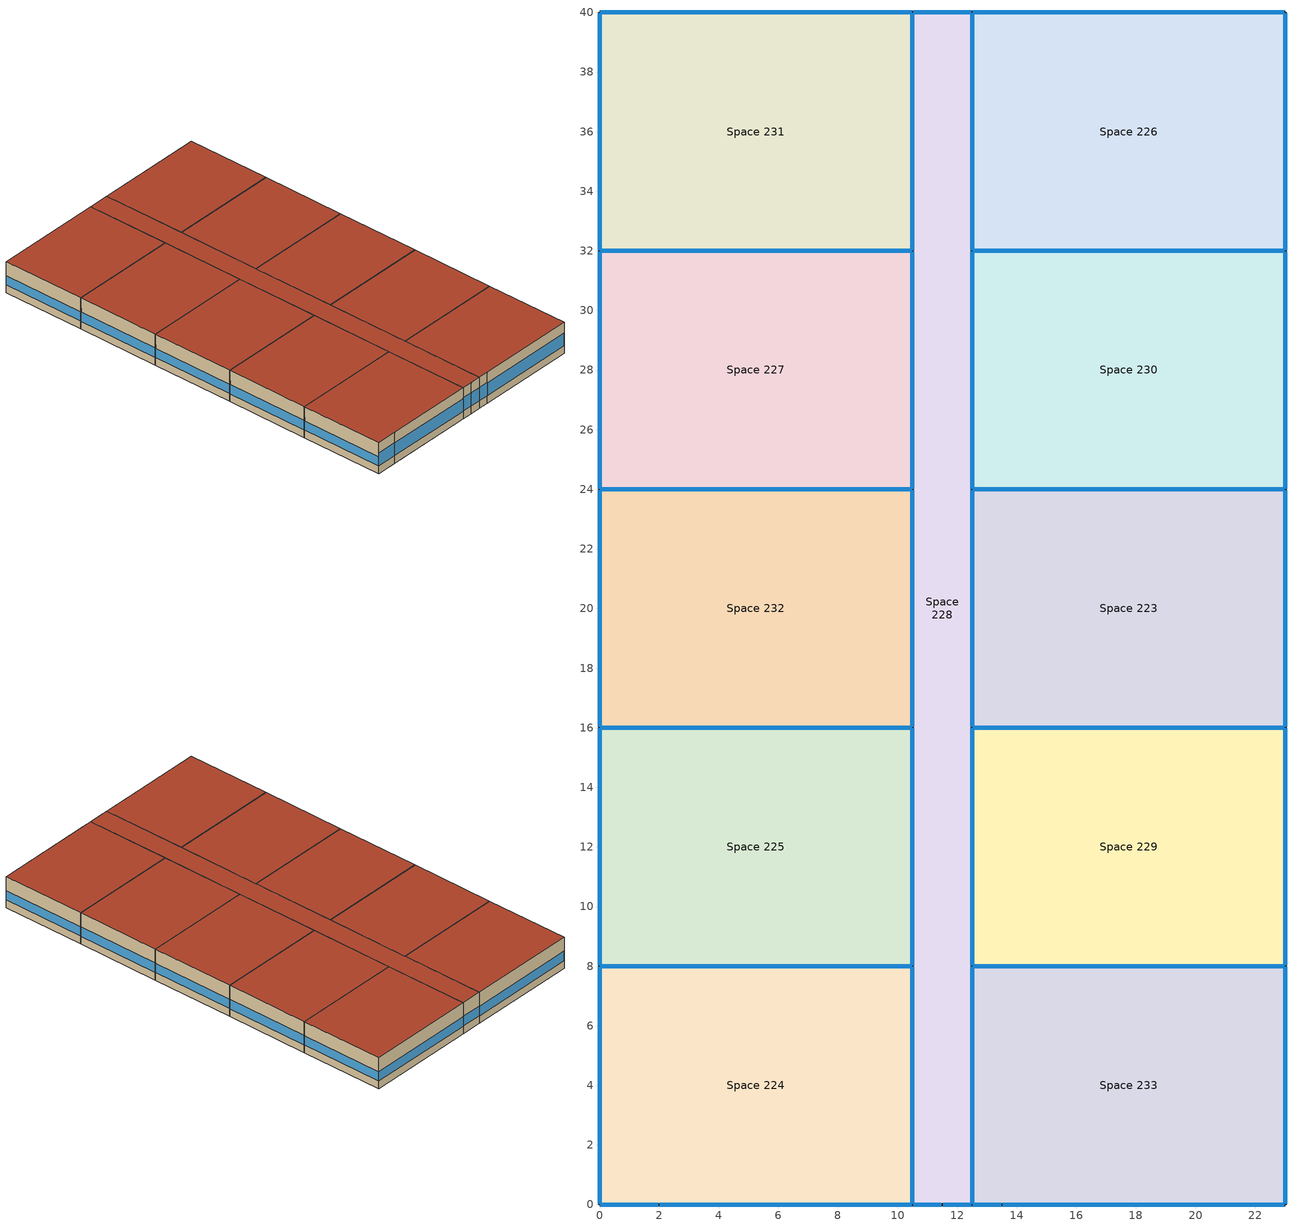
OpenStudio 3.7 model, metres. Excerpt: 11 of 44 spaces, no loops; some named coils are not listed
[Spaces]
Space 223
 floor adiabatic: 23,24 23,16 12.5,16 12.5,24 z39.14
 wall outside (Surface 233 c tbd): 23,16 23,24 z39.14:42.19
 wall outside (Surface 234 c tbd): 12.5,16 23,16 z39.14:42.19
 wall outside (Surface 235 c tbd): 12.5,24 12.5,16 z39.14:42.19
 wall outside (Surface 236 c tbd): 23,24 12.5,24 z39.14:42.19
 window: 22.97,24 12.53,24 / 23,16.03 23,23.97 / 12.5,23.97 12.5,16.03 z39.9:40.82; 12.53,16 22.97,16 z39.91:41.13
 roof outside (Surface 237 c tbd): 23,16 23,24 12.5,24 12.5,16 z42.19
Space 224
 floor adiabatic: 10.5,8 10.5,0 0,0 0,8 z39.14
 wall outside (Surface 239 c tbd): 10.5,0 10.5,8 z39.14:42.19
 wall outside (Surface 240 c tbd): 2,0 10.5,0 z39.14:42.19
 wall outside (Surface 241 c tbd): 0,0 2,0 z39.14:42.19
 wall outside (Surface 242 c tbd): 0,8 0,0 z39.14:42.19
 wall outside (Surface 243 c tbd): 10.5,8 0,8 z39.14:42.19
 window: 10.5,0.03 10.5,7.97 / 0,7.97 0,0.03 / 10.47,8 0.03,8 z39.9:40.82; 2.03,0 10.47,0 z39.91:41.13; 0.03,0 1.97,0 z39.91:41.16
 roof outside (Surface 244 c tbd): 10.5,0 10.5,8 0,8 0,0 z42.19
Space 225
 floor adiabatic: 10.5,16 10.5,8 0,8 0,16 z39.14
 wall outside (Surface 246 c tbd): 0,16 0,8 z39.14:42.19
 wall outside (Surface 247 c tbd): 10.5,16 0,16 z39.14:42.19
 wall outside (Surface 248 c tbd): 10.5,8 10.5,16 z39.14:42.19
 wall outside (Surface 249 c tbd): 0,8 10.5,8 z39.14:42.19
 window: 0,15.97 0,8.03 / 10.47,16 0.03,16 / 10.5,8.03 10.5,15.97 z39.9:40.82; 0.03,8 10.47,8 z39.91:41.13
 roof outside (Surface 250 c tbd): 10.5,8 10.5,16 0,16 0,8 z42.19
Space 226
 floor adiabatic: 23,40 23,32 12.5,32 12.5,40 z39.14
 wall outside (Surface 252 c tbd): 12.5,40 12.5,32 z39.14:42.19
 wall outside (Surface 253 c tbd): 23,40 12.5,40 z39.14:42.19
 wall outside (Surface 254 c tbd): 23,32 23,40 z39.14:42.19
 wall outside (Surface 255 c tbd): 12.5,32 23,32 z39.14:42.19
 window: 12.5,39.97 12.5,32.03 / 22.97,40 12.53,40 / 23,32.03 23,39.97 z39.9:40.82; 12.53,32 22.97,32 z39.91:41.13
 roof outside (Surface 256 c tbd): 23,32 23,40 12.5,40 12.5,32 z42.19
Space 227
 floor adiabatic: 10.5,32 10.5,24 0,24 0,32 z39.14
 wall outside (Surface 258 c tbd): 0,32 0,24 z39.14:42.19
 wall outside (Surface 259 c tbd): 10.5,32 0,32 z39.14:42.19
 wall outside (Surface 260 c tbd): 10.5,24 10.5,32 z39.14:42.19
 wall outside (Surface 261 c tbd): 0,24 10.5,24 z39.14:42.19
 window: 0,31.97 0,24.03 / 10.47,32 0.03,32 / 10.5,24.03 10.5,31.97 z39.9:40.82; 0.03,24 10.47,24 z39.91:41.13
 roof outside (Surface 262 c tbd): 10.5,24 10.5,32 0,32 0,24 z42.19
Space 228
 floor adiabatic: 12.5,40 12.5,0 10.5,0 10.5,40 z39.14
 wall outside (Surface 264 c tbd): 11.5,0 12.5,0 z39.14:42.19
 wall outside (Surface 265 c tbd): 10.5,0 11.5,0 z39.14:42.19
 wall outside (Surface 266 c tbd): 10.5,8 10.5,0 z39.14:42.19
 wall outside (Surface 267 c tbd): 10.5,16 10.5,8 z39.14:42.19
 wall outside (Surface 268 c tbd): 10.5,24 10.5,16 z39.14:42.19
 wall outside (Surface 269 c tbd): 10.5,32 10.5,24 z39.14:42.19
 wall outside (Surface 270 c tbd): 10.5,40 10.5,32 z39.14:42.19
 wall outside (Surface 271 c tbd): 12.5,40 10.5,40 z39.14:42.19
 wall outside (Surface 272 c tbd): 12.5,32 12.5,40 z39.14:42.19
 wall outside (Surface 273 c tbd): 12.5,24 12.5,32 z39.14:42.19
 wall outside (Surface 274 c tbd): 12.5,16 12.5,24 z39.14:42.19
 wall outside (Surface 275 c tbd): 12.5,8 12.5,16 z39.14:42.19
 wall outside (Surface 276 c tbd): 12.5,0 12.5,8 z39.14:42.19
 window: 10.5,31.97 10.5,24.03 / 10.5,7.97 10.5,0.03 / 10.5,15.97 10.5,8.03 / 10.5,23.97 10.5,16.03 / 10.5,39.97 10.5,32.03 / 12.5,32.03 12.5,39.97 / 12.5,24.03 12.5,31.97 / 12.5,16.03 12.5,23.97 / 12.5,8.03 12.5,15.97 / 12.5,0.03 12.5,7.97 z39.9:40.82; 12.47,40 10.53,40 z39.9:40.84; 11.53,0 12.47,0 / 10.53,0 11.47,0 z39.91:41.19
 roof outside (Surface 277 c tbd): 12.5,0 12.5,40 10.5,40 10.5,0 z42.19
Space 229
 floor adiabatic: 23,16 23,8 12.5,8 12.5,16 z39.14
 wall outside (Surface 279 c tbd): 23,8 23,16 z39.14:42.19
 wall outside (Surface 280 c tbd): 12.5,8 23,8 z39.14:42.19
 wall outside (Surface 281 c tbd): 12.5,16 12.5,8 z39.14:42.19
 wall outside (Surface 282 c tbd): 23,16 12.5,16 z39.14:42.19
 window: 23,8.03 23,15.97 / 12.5,15.97 12.5,8.03 / 22.97,16 12.53,16 z39.9:40.82; 12.53,8 22.97,8 z39.91:41.13
 roof outside (Surface 283 c tbd): 23,8 23,16 12.5,16 12.5,8 z42.19
Space 230
 floor adiabatic: 23,32 23,24 12.5,24 12.5,32 z39.14
 wall outside (Surface 285 c tbd): 23,24 23,32 z39.14:42.19
 wall outside (Surface 286 c tbd): 12.5,24 23,24 z39.14:42.19
 wall outside (Surface 287 c tbd): 12.5,32 12.5,24 z39.14:42.19
 wall outside (Surface 288 c tbd): 23,32 12.5,32 z39.14:42.19
 window: 12.5,31.97 12.5,24.03 / 23,24.03 23,31.97 / 22.97,32 12.53,32 z39.9:40.82; 12.53,24 22.97,24 z39.91:41.13
 roof outside (Surface 289 c tbd): 23,24 23,32 12.5,32 12.5,24 z42.19
Space 231
 floor adiabatic: 10.5,40 10.5,32 0,32 0,40 z39.14
 wall outside (Surface 291 c tbd): 0,40 0,32 z39.14:42.19
 wall outside (Surface 292 c tbd): 10.5,40 0,40 z39.14:42.19
 wall outside (Surface 293 c tbd): 10.5,32 10.5,40 z39.14:42.19
 wall outside (Surface 294 c tbd): 0,32 10.5,32 z39.14:42.19
 window: 10.5,32.03 10.5,39.97 / 0,39.97 0,32.03 / 10.47,40 0.03,40 z39.9:40.82; 0.03,32 10.47,32 z39.91:41.13
 roof outside (Surface 295 c tbd): 10.5,32 10.5,40 0,40 0,32 z42.19
Space 232
 floor adiabatic: 10.5,24 10.5,16 0,16 0,24 z39.14
 wall outside (Surface 297 c tbd): 0,24 0,16 z39.14:42.19
 wall outside (Surface 298 c tbd): 10.5,24 0,24 z39.14:42.19
 wall outside (Surface 299 c tbd): 10.5,16 10.5,24 z39.14:42.19
 wall outside (Surface 300 c tbd): 0,16 10.5,16 z39.14:42.19
 window: 0,23.97 0,16.03 / 10.47,24 0.03,24 / 10.5,16.03 10.5,23.97 z39.9:40.82; 0.03,16 10.47,16 z39.91:41.13
 roof outside (Surface 301 c tbd): 10.5,16 10.5,24 0,24 0,16 z42.19
Space 233
 floor adiabatic: 23,8 23,0 12.5,0 12.5,8 z39.14
 wall outside (Surface 303 c tbd): 23,0 23,8 z39.14:42.19
 wall outside (Surface 304 c tbd): 13.5,0 23,0 z39.14:42.19
 wall outside (Surface 305 c tbd): 12.5,0 13.5,0 z39.14:42.19
 wall outside (Surface 306 c tbd): 12.5,8 12.5,0 z39.14:42.19
 wall outside (Surface 307 c tbd): 23,8 12.5,8 z39.14:42.19
 window: 22.97,8 12.53,8 / 23,0.03 23,7.97 / 12.5,7.97 12.5,0.03 z39.9:40.82; 13.53,0 22.97,0 z39.91:41.13; 12.53,0 13.47,0 z39.91:41.19
 roof outside (Surface 308 c tbd): 23,0 23,8 12.5,8 12.5,0 z42.19
[ClimateZones]
Climate Zone Institution Name 1=ASHRAE; Climate Zone Document Name 1=ANSI/ASHRAE Standard 169; Climate Zone Document Year 1=2006; Climate Zone Value 1=6A; Climate Zone Institution Name 2=CEC; Climate Zone Document Name 2=California Climate Zone Descriptions; Climate Zone Document Year 2=1995
[Building]
Building 1
[Site]
Montreal Int'l: Latitude {deg}=45.47; Longitude {deg}=-73.75; Time Zone {hr}=-5; Elevation {m}=36
[SizingPeriod:DesignDay] Barometric Pressure {Pa}=100893; Rain Indicator=No; Snow Indicator=No; Day of Month=21; Daylight Saving Time Indicator=No; Dry-Bulb Temperature Range Modifier Type=DefaultMultipliers
Name | Maximum Dry-Bulb Temperature {C} | Daily Dry-Bulb Temperature Range {deltaC} | Wind Speed {m/s} | Wind Direction {deg} | Sky Clearness | Month | Day Type | Humidity Condition Type | Wetbulb or DewPoint at Maximum Dry-Bulb {C} | Solar Model Indicator | ASHRAE Clear Sky Optical Depth for Beam Irradiance | ASHRAE Clear Sky Optical Depth for Diffuse Irradiance
Montreal Int'l Ann Htg 99.6% Condns DB | -23.7 | 0 | 3.9 | 260 | 0 | 1 | WinterDesignDay | Wetbulb | -23.7 | ASHRAEClearSky
Montreal Int'l Ann Hum_n 99.6% Condns DP=>MCDB | -23 | 0 | 3.9 | 260 | 0 | 1 | WinterDesignDay | Dewpoint | -30.5 | ASHRAEClearSky
Montreal Int'l Ann Htg Wind 99.6% Condns WS=>MCDB | -5.3 | 0 | 12.9 | 260 | 0 | 1 | WinterDesignDay | Wetbulb | -5.3 | ASHRAEClearSky
Montreal Int'l Ann Clg .4% Condns DB=>MWB | 30 | 9.3 | 4.9 | 220 |  | 7 | SummerDesignDay | Wetbulb | 22.1 | ASHRAETau | 0.465 | 1.966
[Material] Thermal Absorptance=0.9
Name | Roughness | Thickness {m} | Conductivity {W/m-K} | Density {kg/m3} | Specific Heat {J/kg-K} | Solar Absorptance | Visible Absorptance
G05 25mm wood 1 | MediumSmooth | 0.0254 | 0.15 | 608 | 1630 | 0.5 | 0.5
4 in. Normalweight Concrete Floor 2 | MediumRough | 0.1016 | 2.31 | 2322 | 832 | 0.7 | 0.7
1IN Stucco 4 | Smooth | 0.0253 | 0.691337 | 1858 | 836.46 | 0.7 | 0.92
8IN CONCRETE HW RefBldg 2 | Rough | 0.2032 | 1.31012 | 2240.01 | 836.26 | 0.7 | 0.7
1/2IN Gypsum 2 | Smooth | 0.0127 | 0.159893 | 784.902 | 829.465 | 0.4 | 0.4
Roof Membrane 1 | VeryRough | 0.0095 | 0.16 | 1121.29 | 1460 | 0.7 | 0.7
Metal Roof Surface 2; F08 Metal surface 1 | Smooth | 0.0008 | 45.28 | 7824 | 500 | 0.7 | 0.7
100mm Normalweight concrete floor | MediumRough | 0.1016 | 2.31045 | 2322 | 832.557 | 0.7 | 0.7
G01 13mm gypsum board | Smooth | 0.0127 | 0.160031 | 800.001 | 1090.73 | 0.7 | 0.5
Generic HW Concrete | MediumRough | 0.2 | 1.95 | 2240 | 900 | 0.8 | 0.8
Generic LW Concrete | MediumRough | 0.1 | 0.53 | 1280 | 840 | 0.8 | 0.8
Generic Ceiling Air Gap | Smooth | 0.1 | 0.556 | 1.28 | 1000 | 0.7 | 0.7
Generic Acoustic Tile | MediumSmooth | 0.02 | 0.06 | 368 | 590 | 0.2 | 0.2
[Material:NoMass] Thermal Absorptance=0.9; Solar Absorptance=0.7
Name | Roughness | Thermal Resistance {m2-K/W} | Visible Absorptance
Typical Carpet Pad 4; CP02 CARPET PAD 1 | Smooth | 0.21648 | 0.8
Typical Insulation-R5 GBC | MediumSmooth | 0.65 | 0.7
Typical Insulation U=0.276 | Smooth | 3.62 | 0.7
Typical Insulation U=0.459 | Smooth | 2.17 | 0.7
Typical Insulation R-2.17 1 | Smooth | 0.381975 | 0.7
Surface 233 m tbd; Surface 246 m tbd; Surface 258 m tbd; Surface 279 m tbd; Surface 285 m tbd; Surface 297 m tbd | MediumSmooth | 0.461116 | 0.7
Surface 234 m tbd; Surface 249 m tbd; Surface 255 m tbd; Surface 261 m tbd; Surface 280 m tbd; Surface 286 m tbd; Surface 294 m tbd; Surface 300 m tbd | MediumSmooth | 0.532805 | 0.7
Surface 235 m tbd; Surface 239 m tbd; Surface 248 m tbd; Surface 252 m tbd; Surface 260 m tbd; Surface 266 m tbd; Surface 267 m tbd; Surface 268 m tbd; Surface 269 m tbd; Surface 270 m tbd; Surface 272 m tbd; Surface 273 m tbd; Surface 274 m tbd; Surface 275 m tbd; Surface 276 m tbd; Surface 281 m tbd; Surface 287 m tbd; Surface 293 m tbd; Surface 299 m tbd; Surface 306 m tbd | MediumSmooth | 0.603998 | 0.7
Surface 236 m tbd; Surface 243 m tbd; Surface 247 m tbd; Surface 259 m tbd; Surface 282 m tbd; Surface 288 m tbd; Surface 298 m tbd; Surface 307 m tbd | MediumSmooth | 0.549788 | 0.7
Surface 237 m tbd; Surface 250 m tbd; Surface 262 m tbd; Surface 283 m tbd; Surface 289 m tbd; Surface 301 m tbd | Smooth | 3.19922 | 0.7
Surface 240 m tbd | MediumSmooth | 0.437631 | 0.7
Surface 241 m tbd | MediumSmooth | 0.377461 | 0.7
Surface 242 m tbd; Surface 254 m tbd; Surface 291 m tbd; Surface 303 m tbd | MediumSmooth | 0.452728 | 0.7
Surface 244 m tbd; Surface 256 m tbd; Surface 295 m tbd; Surface 308 m tbd | Smooth | 2.77574 | 0.7
Surface 253 m tbd; Surface 292 m tbd | MediumSmooth | 0.456468 | 0.7
Surface 264 m tbd; Surface 265 m tbd; Surface 305 m tbd | MediumSmooth | 0.369784 | 0.7
Surface 271 m tbd | MediumSmooth | 0.438871 | 0.7
Surface 277 m tbd | Smooth | 3.38618 | 0.7
Surface 304 m tbd | MediumSmooth | 0.431239 | 0.7
[DefaultConstructionSet]
Zone 19802010 6A: Default Exterior Surface Constructions=Default Surface Constructions 1688; Default Interior Surface Constructions=Default Surface Constructions 1689; Default Ground Contact Surface Constructions=Default Surface Constructions 1690; Default Exterior SubSurface Constructions=Default Sub Surface Constructions 1124; Default Interior SubSurface Constructions=Default Sub Surface Constructions 1125; Interior Partition Construction=Typical Interior Partition 4; Site Shading Construction=Generic Interior Floor; Adiabatic Surface Construction=Generic Interior Floor 1
[DefaultSurfaceConstructions]
Name | Floor Construction | Wall Construction | Roof Ceiling Construction
Default Surface Constructions 1688 | Typical Insulated Exterior Mass Floor 1 | Typical Insulated Exterior Mass Wall-R7 GBC | Typical IEAD Roof 19802010 6A
Default Surface Constructions 1689 | Typical Interior Floor | Typical Interior Wall | Typical Interior Ceiling
Default Surface Constructions 1690 | Generic Ground Slab 6A 19802010 | Generic Ground Slab 6A 19802010 | Generic Interior Ceiling
[DefaultSubSurfaceConstructions]
Name | Fixed Window Construction | Operable Window Construction | Door Construction | Glass Door Construction | Overhead Door Construction | Tubular Daylight Dome Construction | Tubular Daylight Diffuser Construction
Default Sub Surface Constructions 1124 | Customized Fenestration: u=3.08 | Customized Fenestration: u=3.08 | Typical Insulated Metal Door 2 | U 0.88 SHGC 0.16 Sgl Ref-A-L Clr 6mm 1 | Typical Overhead Door 1 | Typical Interior Window | Typical Interior Window
Default Sub Surface Constructions 1125 | Typical Interior Window | Typical Interior Window | Typical Interior Door 4
[Construction]
Typical Interior Partition 4; Typical Interior Door 4: G05 25mm wood 1
Typical Insulated Exterior Mass Floor 1: 4 in. Normalweight Concrete Floor 2, Typical Carpet Pad 4
Typical Insulated Exterior Mass Wall-R7 GBC: 1IN Stucco 4, 8IN CONCRETE HW RefBldg 2, Typical Insulation-R5 GBC, 1/2IN Gypsum 2
Typical IEAD Roof 19802010 6A: Roof Membrane 1, Typical Insulation U=0.276, Metal Roof Surface 2
Typical Interior Floor: 100mm Normalweight concrete floor, CP02 CARPET PAD 1
Typical Interior Wall: G01 13mm gypsum board, G01 13mm gypsum board
Typical Interior Ceiling: CP02 CARPET PAD 1, 100mm Normalweight concrete floor
Generic Ground Slab 6A 19802010: Typical Insulation U=0.459, Generic HW Concrete
Customized Fenestration: u=3.08: Fenestration U=3.08 0.66
Typical Insulated Metal Door 2: F08 Metal surface 1, Typical Insulation R-2.17 1
U 0.88 SHGC 0.16 Sgl Ref-A-L Clr 6mm 1: REF A CLEAR LO 6MM 1
Typical Overhead Door 1: Typical Insulation R-2.17 1
Typical Interior Window: Clear 3mm 1
Generic Interior Ceiling: Generic LW Concrete, Generic Ceiling Air Gap, Generic Acoustic Tile
Generic Interior Floor; Generic Interior Floor 1: Generic Acoustic Tile, Generic Ceiling Air Gap, Generic LW Concrete
Surface 233 c tbd: 1IN Stucco 4, 8IN CONCRETE HW RefBldg 2, Surface 233 m tbd, 1/2IN Gypsum 2
Surface 234 c tbd: 1IN Stucco 4, 8IN CONCRETE HW RefBldg 2, Surface 234 m tbd, 1/2IN Gypsum 2
Surface 235 c tbd: 1IN Stucco 4, 8IN CONCRETE HW RefBldg 2, Surface 235 m tbd, 1/2IN Gypsum 2
Surface 236 c tbd: 1IN Stucco 4, 8IN CONCRETE HW RefBldg 2, Surface 236 m tbd, 1/2IN Gypsum 2
Surface 237 c tbd: Roof Membrane 1, Surface 237 m tbd, Metal Roof Surface 2
Surface 239 c tbd: 1IN Stucco 4, 8IN CONCRETE HW RefBldg 2, Surface 239 m tbd, 1/2IN Gypsum 2
Surface 240 c tbd: 1IN Stucco 4, 8IN CONCRETE HW RefBldg 2, Surface 240 m tbd, 1/2IN Gypsum 2
Surface 241 c tbd: 1IN Stucco 4, 8IN CONCRETE HW RefBldg 2, Surface 241 m tbd, 1/2IN Gypsum 2
Surface 242 c tbd: 1IN Stucco 4, 8IN CONCRETE HW RefBldg 2, Surface 242 m tbd, 1/2IN Gypsum 2
Surface 243 c tbd: 1IN Stucco 4, 8IN CONCRETE HW RefBldg 2, Surface 243 m tbd, 1/2IN Gypsum 2
Surface 244 c tbd: Roof Membrane 1, Surface 244 m tbd, Metal Roof Surface 2
Surface 246 c tbd: 1IN Stucco 4, 8IN CONCRETE HW RefBldg 2, Surface 246 m tbd, 1/2IN Gypsum 2
Surface 247 c tbd: 1IN Stucco 4, 8IN CONCRETE HW RefBldg 2, Surface 247 m tbd, 1/2IN Gypsum 2
Surface 248 c tbd: 1IN Stucco 4, 8IN CONCRETE HW RefBldg 2, Surface 248 m tbd, 1/2IN Gypsum 2
Surface 249 c tbd: 1IN Stucco 4, 8IN CONCRETE HW RefBldg 2, Surface 249 m tbd, 1/2IN Gypsum 2
Surface 250 c tbd: Roof Membrane 1, Surface 250 m tbd, Metal Roof Surface 2
Surface 252 c tbd: 1IN Stucco 4, 8IN CONCRETE HW RefBldg 2, Surface 252 m tbd, 1/2IN Gypsum 2
Surface 253 c tbd: 1IN Stucco 4, 8IN CONCRETE HW RefBldg 2, Surface 253 m tbd, 1/2IN Gypsum 2
Surface 254 c tbd: 1IN Stucco 4, 8IN CONCRETE HW RefBldg 2, Surface 254 m tbd, 1/2IN Gypsum 2
Surface 255 c tbd: 1IN Stucco 4, 8IN CONCRETE HW RefBldg 2, Surface 255 m tbd, 1/2IN Gypsum 2
Surface 256 c tbd: Roof Membrane 1, Surface 256 m tbd, Metal Roof Surface 2
Surface 258 c tbd: 1IN Stucco 4, 8IN CONCRETE HW RefBldg 2, Surface 258 m tbd, 1/2IN Gypsum 2
Surface 259 c tbd: 1IN Stucco 4, 8IN CONCRETE HW RefBldg 2, Surface 259 m tbd, 1/2IN Gypsum 2
Surface 260 c tbd: 1IN Stucco 4, 8IN CONCRETE HW RefBldg 2, Surface 260 m tbd, 1/2IN Gypsum 2
Surface 261 c tbd: 1IN Stucco 4, 8IN CONCRETE HW RefBldg 2, Surface 261 m tbd, 1/2IN Gypsum 2
Surface 262 c tbd: Roof Membrane 1, Surface 262 m tbd, Metal Roof Surface 2
Surface 264 c tbd: 1IN Stucco 4, 8IN CONCRETE HW RefBldg 2, Surface 264 m tbd, 1/2IN Gypsum 2
Surface 265 c tbd: 1IN Stucco 4, 8IN CONCRETE HW RefBldg 2, Surface 265 m tbd, 1/2IN Gypsum 2
Surface 266 c tbd: 1IN Stucco 4, 8IN CONCRETE HW RefBldg 2, Surface 266 m tbd, 1/2IN Gypsum 2
Surface 267 c tbd: 1IN Stucco 4, 8IN CONCRETE HW RefBldg 2, Surface 267 m tbd, 1/2IN Gypsum 2
Surface 268 c tbd: 1IN Stucco 4, 8IN CONCRETE HW RefBldg 2, Surface 268 m tbd, 1/2IN Gypsum 2
Surface 269 c tbd: 1IN Stucco 4, 8IN CONCRETE HW RefBldg 2, Surface 269 m tbd, 1/2IN Gypsum 2
Surface 270 c tbd: 1IN Stucco 4, 8IN CONCRETE HW RefBldg 2, Surface 270 m tbd, 1/2IN Gypsum 2
Surface 271 c tbd: 1IN Stucco 4, 8IN CONCRETE HW RefBldg 2, Surface 271 m tbd, 1/2IN Gypsum 2
Surface 272 c tbd: 1IN Stucco 4, 8IN CONCRETE HW RefBldg 2, Surface 272 m tbd, 1/2IN Gypsum 2
Surface 273 c tbd: 1IN Stucco 4, 8IN CONCRETE HW RefBldg 2, Surface 273 m tbd, 1/2IN Gypsum 2
Surface 274 c tbd: 1IN Stucco 4, 8IN CONCRETE HW RefBldg 2, Surface 274 m tbd, 1/2IN Gypsum 2
Surface 275 c tbd: 1IN Stucco 4, 8IN CONCRETE HW RefBldg 2, Surface 275 m tbd, 1/2IN Gypsum 2
Surface 276 c tbd: 1IN Stucco 4, 8IN CONCRETE HW RefBldg 2, Surface 276 m tbd, 1/2IN Gypsum 2
Surface 277 c tbd: Roof Membrane 1, Surface 277 m tbd, Metal Roof Surface 2
Surface 279 c tbd: 1IN Stucco 4, 8IN CONCRETE HW RefBldg 2, Surface 279 m tbd, 1/2IN Gypsum 2
Surface 280 c tbd: 1IN Stucco 4, 8IN CONCRETE HW RefBldg 2, Surface 280 m tbd, 1/2IN Gypsum 2
Surface 281 c tbd: 1IN Stucco 4, 8IN CONCRETE HW RefBldg 2, Surface 281 m tbd, 1/2IN Gypsum 2
Surface 282 c tbd: 1IN Stucco 4, 8IN CONCRETE HW RefBldg 2, Surface 282 m tbd, 1/2IN Gypsum 2
Surface 283 c tbd: Roof Membrane 1, Surface 283 m tbd, Metal Roof Surface 2
Surface 285 c tbd: 1IN Stucco 4, 8IN CONCRETE HW RefBldg 2, Surface 285 m tbd, 1/2IN Gypsum 2
Surface 286 c tbd: 1IN Stucco 4, 8IN CONCRETE HW RefBldg 2, Surface 286 m tbd, 1/2IN Gypsum 2
Surface 287 c tbd: 1IN Stucco 4, 8IN CONCRETE HW RefBldg 2, Surface 287 m tbd, 1/2IN Gypsum 2
Surface 288 c tbd: 1IN Stucco 4, 8IN CONCRETE HW RefBldg 2, Surface 288 m tbd, 1/2IN Gypsum 2
Surface 289 c tbd: Roof Membrane 1, Surface 289 m tbd, Metal Roof Surface 2
Surface 291 c tbd: 1IN Stucco 4, 8IN CONCRETE HW RefBldg 2, Surface 291 m tbd, 1/2IN Gypsum 2
Surface 292 c tbd: 1IN Stucco 4, 8IN CONCRETE HW RefBldg 2, Surface 292 m tbd, 1/2IN Gypsum 2
Surface 293 c tbd: 1IN Stucco 4, 8IN CONCRETE HW RefBldg 2, Surface 293 m tbd, 1/2IN Gypsum 2
Surface 294 c tbd: 1IN Stucco 4, 8IN CONCRETE HW RefBldg 2, Surface 294 m tbd, 1/2IN Gypsum 2
Surface 295 c tbd: Roof Membrane 1, Surface 295 m tbd, Metal Roof Surface 2
Surface 297 c tbd: 1IN Stucco 4, 8IN CONCRETE HW RefBldg 2, Surface 297 m tbd, 1/2IN Gypsum 2
Surface 298 c tbd: 1IN Stucco 4, 8IN CONCRETE HW RefBldg 2, Surface 298 m tbd, 1/2IN Gypsum 2
Surface 299 c tbd: 1IN Stucco 4, 8IN CONCRETE HW RefBldg 2, Surface 299 m tbd, 1/2IN Gypsum 2
Surface 300 c tbd: 1IN Stucco 4, 8IN CONCRETE HW RefBldg 2, Surface 300 m tbd, 1/2IN Gypsum 2
Surface 301 c tbd: Roof Membrane 1, Surface 301 m tbd, Metal Roof Surface 2
Surface 303 c tbd: 1IN Stucco 4, 8IN CONCRETE HW RefBldg 2, Surface 303 m tbd, 1/2IN Gypsum 2
Surface 304 c tbd: 1IN Stucco 4, 8IN CONCRETE HW RefBldg 2, Surface 304 m tbd, 1/2IN Gypsum 2
Surface 305 c tbd: 1IN Stucco 4, 8IN CONCRETE HW RefBldg 2, Surface 305 m tbd, 1/2IN Gypsum 2
Surface 306 c tbd: 1IN Stucco 4, 8IN CONCRETE HW RefBldg 2, Surface 306 m tbd, 1/2IN Gypsum 2
Surface 307 c tbd: 1IN Stucco 4, 8IN CONCRETE HW RefBldg 2, Surface 307 m tbd, 1/2IN Gypsum 2
Surface 308 c tbd: Roof Membrane 1, Surface 308 m tbd, Metal Roof Surface 2
[WindowMaterial:SimpleGlazingSystem]
Fenestration U=3.08 0.66: U-Factor {W/m2-K}=3.08; Solar Heat Gain Coefficient=0.66; Visible Transmittance=0.21
[WindowMaterial:Glazing] Optical Data Type=SpectralAverage; Infrared Transmittance at Normal Incidence=0; Front Side Infrared Hemispherical Emissivity=0.84; Conductivity {W/m-K}=0.9; Dirt Correction Factor for Solar and Visible Transmittance=1; Solar Diffusing=No
Name | Thickness {m} | Solar Transmittance at Normal Incidence | Front Side Solar Reflectance at Normal Incidence | Back Side Solar Reflectance at Normal Incidence | Visible Transmittance at Normal Incidence | Front Side Visible Reflectance at Normal Incidence | Back Side Visible Reflectance at Normal Incidence | Back Side Infrared Hemispherical Emissivity
REF A CLEAR LO 6MM 1 | 0.006 | 0.066 | 0.341 | 0.493 | 0.08 | 0.41 | 0.37 | 0.4
Clear 3mm 1 | 0.003 | 0.837 | 0.075 | 0.075 | 0.898 | 0.081 | 0.081 | 0.84
[ThermostatSetpoint:DualSetpoint] Heating Setpoint Temperature Schedule=NECB-G-Thermostat Setpoint-Heating; Cooling Setpoint Temperature Schedule=NECB-G-Thermostat Setpoint-Cooling
Thermostat Setpoint Dual Setpoint 8; Thermostat Setpoint Dual Setpoint 10; Thermostat Setpoint Dual Setpoint 11; Thermostat Setpoint Dual Setpoint 12; Thermostat Setpoint Dual Setpoint 14; Thermostat Setpoint Dual Setpoint 16; Thermostat Setpoint Dual Setpoint 17; Thermostat Setpoint Dual Setpoint 19; Thermostat Setpoint Dual Setpoint 20; Thermostat Setpoint Dual Setpoint 34; Thermostat Setpoint Dual Setpoint 42
[DesignSpecification:OutdoorAir]
MidriseApartment Apartment Ventilation: Outdoor Air Method=Sum; Outdoor Air Flow per Person {m3/s-person}=0.003
[BuildingStory]
Building roof: Nominal Z Coordinate {m}=39; Nominal Floor to Floor Height {m}=3
[Space] Building Story=Building roof
Name | Space Type | Thermal Zone
Space 223 | MURB small 1 | Thermal Zone 38
Space 224 | MURB small 1 | Thermal Zone 39
Space 225 | MURB small 1 | Thermal Zone 40
Space 226 | MURB small 1 | Thermal Zone 23
Space 227 | MURB small 1 | Thermal Zone 41
Space 228 | MURB lobby | Thermal Zone 17
Space 229 | MURB small 1 | Thermal Zone 22
Space 230 | MURB small 1 | Thermal Zone 6
Space 231 | MURB small 1 | Thermal Zone 42
Space 232 | MURB small 1 | Thermal Zone 43
Space 233 | MURB small 1 | Thermal Zone 44
[ThermalZone] Use Ideal Air Loads=No
Name | Thermostat
Thermal Zone 6 | Thermostat Setpoint Dual Setpoint 34
Thermal Zone 17 | Thermostat Setpoint Dual Setpoint 42
Thermal Zone 22 | Thermostat Setpoint Dual Setpoint 8
Thermal Zone 23 | Thermostat Setpoint Dual Setpoint 10
Thermal Zone 38 | Thermostat Setpoint Dual Setpoint 16
Thermal Zone 39 | Thermostat Setpoint Dual Setpoint 19
Thermal Zone 40 | Thermostat Setpoint Dual Setpoint 14
Thermal Zone 41 | Thermostat Setpoint Dual Setpoint 17
Thermal Zone 42 | Thermostat Setpoint Dual Setpoint 20
Thermal Zone 43 | Thermostat Setpoint Dual Setpoint 11
Thermal Zone 44 | Thermostat Setpoint Dual Setpoint 12
[Zone equipment]
Thermal Zone 37: Elec Baseboard 25, PTHP 25, Sub Surface 157_WindandStackOpenArea, Sub Surface 159_WindandStackOpenArea, Sub Surface 153_WindandStackOpenArea, Sub Surface 156_WindandStackOpenArea, Sub Surface 158_WindandStackOpenArea, Sub Surface 160_WindandStackOpenArea, Sub Surface 161_WindandStackOpenArea, Sub Surface 162_WindandStackOpenArea, Sub Surface 163_WindandStackOpenArea, Sub Surface 164_WindandStackOpenArea, Sub Surface 165_WindandStackOpenArea
Thermal Zone 38: Elec Baseboard 15, PTHP 15, Sub Surface 166_WindandStackOpenArea, Sub Surface 169_WindandStackOpenArea, Sub Surface 167_WindandStackOpenArea
Thermal Zone 39: Elec Baseboard 18, PTHP 18, Sub Surface 170_WindandStackOpenArea, Sub Surface 173_WindandStackOpenArea, Sub Surface 174_WindandStackOpenArea
Thermal Zone 40: Elec Baseboard 13, PTHP 13, Sub Surface 177_WindandStackOpenArea, Sub Surface 176_WindandStackOpenArea, Sub Surface 175_WindandStackOpenArea
Thermal Zone 41: Elec Baseboard 16, PTHP 16, Sub Surface 184_WindandStackOpenArea, Sub Surface 183_WindandStackOpenArea, Sub Surface 185_WindandStackOpenArea
Thermal Zone 42: Elec Baseboard 19, PTHP 19, Sub Surface 208_WindandStackOpenArea, Sub Surface 209_WindandStackOpenArea, Sub Surface 210_WindandStackOpenArea
Thermal Zone 43: Elec Baseboard 10, PTHP 10, Sub Surface 213_WindandStackOpenArea, Sub Surface 214_WindandStackOpenArea, Sub Surface 215_WindandStackOpenArea
Thermal Zone 44: Elec Baseboard 11, PTHP 11, Sub Surface 216_WindandStackOpenArea, Sub Surface 218_WindandStackOpenArea, Sub Surface 220_WindandStackOpenArea
[DefaultScheduleSet]
Name | Lighting Schedule | Electric Equipment Schedule | Infiltration Schedule | Number of People Schedule | People Activity Level Schedule | Hot Water Equipment Schedule
MidriseApartment Corridor Schedule Set 1 | MidriseApartment Corridor Light 2 | ApartmentMidRise BLDG_ELEVATORS Pre2004 | MidriseApartment Infil 3
MidriseApartment Apartment Schedule Set 3 |  | MURB Appliances and lighting | MidriseApartment Infil 5 | MidriseApartment Apartment Occ 3 | MidriseApartment Activity 3 | MURB hot water equipment schedule
[People:Definition]
MidriseApartment Apartment People Definition: Number of People Calculation Method=People/Area; People per Space Floor Area {person/m2}=0.0283091; Fraction Radiant=0.3
[ElectricEquipment:Definition]
MidriseApartment Apartment Elec Equip Definition: Design Level Calculation Method=Watts/Area; Watts per Space Floor Area {W/m2}=8.15; Fraction Latent=0; Fraction Radiant=0.5; Fraction Lost=0
[SpaceType] Default Construction Set=Zone 19802010 6A; Design Specification Outdoor Air Object=MidriseApartment Apartment Ventilation
Name | Default Schedule Set
MURB lobby | MidriseApartment Corridor Schedule Set 1
MURB small 1 | MidriseApartment Apartment Schedule Set 3
[People]
People 3: People Definition=MidriseApartment Apartment People Definition; Space or SpaceType=MURB small 1; Multiplier=1
[ElectricEquipment]
Electric Equipment 3: Electric Equipment Definition=MidriseApartment Apartment Elec Equip Definition; Space or SpaceType=MURB small 1
[ZoneHVAC:Baseboard:Convective:Electric] Availability Schedule=Always On Discrete hvac_library; Nominal Capacity {W}=autosize; Efficiency=1
Elec Baseboard; Elec Baseboard 1; Elec Baseboard 2; Elec Baseboard 3; Elec Baseboard 4; Elec Baseboard 5; Elec Baseboard 6; Elec Baseboard 7; Elec Baseboard 8; Elec Baseboard 9; Elec Baseboard 10; Elec Baseboard 11; Elec Baseboard 12; Elec Baseboard 13; Elec Baseboard 14; Elec Baseboard 15; Elec Baseboard 16; Elec Baseboard 17; Elec Baseboard 18; Elec Baseboard 19; Elec Baseboard 20; Elec Baseboard 21; Elec Baseboard 22; Elec Baseboard 23; Elec Baseboard 24; Elec Baseboard 25; Elec Baseboard 26; Elec Baseboard 27; Elec Baseboard 28; Elec Baseboard 29; Elec Baseboard 30; Elec Baseboard 31; Elec Baseboard 32; Elec Baseboard 33; Elec Baseboard 34; Elec Baseboard 35; Elec Baseboard 36; Elec Baseboard 37; Elec Baseboard 38; Elec Baseboard 39; Elec Baseboard 40; Elec Baseboard 41; Elec Baseboard 42; Elec Baseboard 43
[ZoneHVAC:PackagedTerminalHeatPump] Availability Schedule=Always On Discrete hvac_library; Supply Air Flow Rate During Cooling Operation {m3/s}=Autosize; Supply Air Flow Rate During Heating Operation {m3/s}=2.22045e-16; Supply Air Flow Rate When No Cooling or Heating is Needed {m3/s}=Autosize; Outdoor Air Flow Rate During Cooling Operation {m3/s}=Autosize; Outdoor Air Flow Rate During Heating Operation {m3/s}=Autosize; Outdoor Air Flow Rate When No Cooling or Heating is Needed {m3/s}=Autosize; Maximum Supply Air Temperature from Supplemental Heater {C}=Autosize; Supply Air Fan Operating Mode Schedule=Always On Discrete hvac_library
Name | Supply Air Fan | Heating Coil | Cooling Coil | Supplemental Heating Coil
PTHP | PTHP CV Fan | PTHP 1 Spd DX Htg Coil | PTHP 1 Spd DX Clg Coil | PTHP Elec Htg Backup Coil
PTHP 1 | PTHP CV Fan 1 | PTHP 1 Spd DX Htg Coil 1 | PTHP 1 Spd DX Clg Coil 1 | PTHP Elec Htg Backup Coil 1
PTHP 2 | PTHP CV Fan 2 | PTHP 1 Spd DX Htg Coil 2 | PTHP 1 Spd DX Clg Coil 2 | PTHP Elec Htg Backup Coil 2
PTHP 3 | PTHP CV Fan 3 | PTHP 1 Spd DX Htg Coil 3 | PTHP 1 Spd DX Clg Coil 3 | PTHP Elec Htg Backup Coil 3
PTHP 4 | PTHP CV Fan 4 | PTHP 1 Spd DX Htg Coil 4 | PTHP 1 Spd DX Clg Coil 4 | PTHP Elec Htg Backup Coil 4
PTHP 5 | PTHP CV Fan 5 | PTHP 1 Spd DX Htg Coil 5 | PTHP 1 Spd DX Clg Coil 5 | PTHP Elec Htg Backup Coil 5
PTHP 6 | PTHP CV Fan 6 | PTHP 1 Spd DX Htg Coil 6 | PTHP 1 Spd DX Clg Coil 6 | PTHP Elec Htg Backup Coil 6
PTHP 7 | PTHP CV Fan 7 | PTHP 1 Spd DX Htg Coil 7 | PTHP 1 Spd DX Clg Coil 7 | PTHP Elec Htg Backup Coil 7
PTHP 8 | PTHP CV Fan 8 | PTHP 1 Spd DX Htg Coil 8 | PTHP 1 Spd DX Clg Coil 8 | PTHP Elec Htg Backup Coil 8
PTHP 9 | PTHP CV Fan 9 | PTHP 1 Spd DX Htg Coil 9 | PTHP 1 Spd DX Clg Coil 9 | PTHP Elec Htg Backup Coil 9
PTHP 10 | PTHP CV Fan 10 | PTHP 1 Spd DX Htg Coil 10 | PTHP 1 Spd DX Clg Coil 10 | PTHP Elec Htg Backup Coil 10
PTHP 11 | PTHP CV Fan 11 | PTHP 1 Spd DX Htg Coil 11 | PTHP 1 Spd DX Clg Coil 11 | PTHP Elec Htg Backup Coil 11
PTHP 12 | PTHP CV Fan 12 | PTHP 1 Spd DX Htg Coil 12 | PTHP 1 Spd DX Clg Coil 12 | PTHP Elec Htg Backup Coil 12
PTHP 13 | PTHP CV Fan 13 | PTHP 1 Spd DX Htg Coil 13 | PTHP 1 Spd DX Clg Coil 13 | PTHP Elec Htg Backup Coil 13
PTHP 14 | PTHP CV Fan 14 | PTHP 1 Spd DX Htg Coil 14 | PTHP 1 Spd DX Clg Coil 14 | PTHP Elec Htg Backup Coil 14
PTHP 15 | PTHP CV Fan 15 | PTHP 1 Spd DX Htg Coil 15 | PTHP 1 Spd DX Clg Coil 15 | PTHP Elec Htg Backup Coil 15
PTHP 16 | PTHP CV Fan 16 | PTHP 1 Spd DX Htg Coil 16 | PTHP 1 Spd DX Clg Coil 16 | PTHP Elec Htg Backup Coil 16
PTHP 17 | PTHP CV Fan 17 | PTHP 1 Spd DX Htg Coil 17 | PTHP 1 Spd DX Clg Coil 17 | PTHP Elec Htg Backup Coil 17
PTHP 18 | PTHP CV Fan 18 | PTHP 1 Spd DX Htg Coil 18 | PTHP 1 Spd DX Clg Coil 18 | PTHP Elec Htg Backup Coil 18
PTHP 19 | PTHP CV Fan 19 | PTHP 1 Spd DX Htg Coil 19 | PTHP 1 Spd DX Clg Coil 19 | PTHP Elec Htg Backup Coil 19
PTHP 20 | PTHP CV Fan 20 | PTHP 1 Spd DX Htg Coil 20 | PTHP 1 Spd DX Clg Coil 20 | PTHP Elec Htg Backup Coil 20
PTHP 21 | PTHP CV Fan 21 | PTHP 1 Spd DX Htg Coil 21 | PTHP 1 Spd DX Clg Coil 21 | PTHP Elec Htg Backup Coil 21
PTHP 22 | PTHP CV Fan 22 | PTHP 1 Spd DX Htg Coil 22 | PTHP 1 Spd DX Clg Coil 22 | PTHP Elec Htg Backup Coil 22
PTHP 23 | PTHP CV Fan 23 | PTHP 1 Spd DX Htg Coil 23 | PTHP 1 Spd DX Clg Coil 23 | PTHP Elec Htg Backup Coil 23
PTHP 24 | PTHP CV Fan 24 | PTHP 1 Spd DX Htg Coil 24 | PTHP 1 Spd DX Clg Coil 24 | PTHP Elec Htg Backup Coil 24
PTHP 25 | PTHP CV Fan 25 | PTHP 1 Spd DX Htg Coil 25 | PTHP 1 Spd DX Clg Coil 25 | PTHP Elec Htg Backup Coil 25
PTHP 26 | PTHP CV Fan 26 | PTHP 1 Spd DX Htg Coil 26 | PTHP 1 Spd DX Clg Coil 26 | PTHP Elec Htg Backup Coil 26
PTHP 27 | PTHP CV Fan 27 | PTHP 1 Spd DX Htg Coil 27 | PTHP 1 Spd DX Clg Coil 27 | PTHP Elec Htg Backup Coil 27
PTHP 28 | PTHP CV Fan 28 | PTHP 1 Spd DX Htg Coil 28 | PTHP 1 Spd DX Clg Coil 28 | PTHP Elec Htg Backup Coil 28
PTHP 29 | PTHP CV Fan 29 | PTHP 1 Spd DX Htg Coil 29 | PTHP 1 Spd DX Clg Coil 29 | PTHP Elec Htg Backup Coil 29
PTHP 30 | PTHP CV Fan 30 | PTHP 1 Spd DX Htg Coil 30 | PTHP 1 Spd DX Clg Coil 30 | PTHP Elec Htg Backup Coil 30
PTHP 31 | PTHP CV Fan 31 | PTHP 1 Spd DX Htg Coil 31 | PTHP 1 Spd DX Clg Coil 31 | PTHP Elec Htg Backup Coil 31
PTHP 32 | PTHP CV Fan 32 | PTHP 1 Spd DX Htg Coil 32 | PTHP 1 Spd DX Clg Coil 32 | PTHP Elec Htg Backup Coil 32
PTHP 33 | PTHP CV Fan 33 | PTHP 1 Spd DX Htg Coil 33 | PTHP 1 Spd DX Clg Coil 33 | PTHP Elec Htg Backup Coil 33
PTHP 34 | PTHP CV Fan 34 | PTHP 1 Spd DX Htg Coil 34 | PTHP 1 Spd DX Clg Coil 34 | PTHP Elec Htg Backup Coil 34
PTHP 35 | PTHP CV Fan 35 | PTHP 1 Spd DX Htg Coil 35 | PTHP 1 Spd DX Clg Coil 35 | PTHP Elec Htg Backup Coil 35
PTHP 36 | PTHP CV Fan 36 | PTHP 1 Spd DX Htg Coil 36 | PTHP 1 Spd DX Clg Coil 36 | PTHP Elec Htg Backup Coil 36
PTHP 37 | PTHP CV Fan 37 | PTHP 1 Spd DX Htg Coil 37 | PTHP 1 Spd DX Clg Coil 37 | PTHP Elec Htg Backup Coil 37
[ZoneVentilation:WindandStackOpenArea] Opening Area Fraction Schedule=Default 0.5 Open Fractional Schedule; Opening Effectiveness=autocalculate; Discharge Coefficient for Opening=autocalculate; Minimum Indoor Temperature {C}=21.67; Maximum Indoor Temperature {C}=40; Delta Temperature {deltaC}=3; Minimum Outdoor Temperature {C}=18.3333; Maximum Outdoor Temperature {C}=25.5556; Maximum Wind Speed {m/s}=5.4
Name | Opening Area {m2} | Effective Angle {deg} | Height Difference {m}
Sub Surface 187_WindandStackOpenArea; Sub Surface 157_WindandStackOpenArea; Sub Surface 30_WindandStackOpenArea; Sub Surface 46_WindandStackOpenArea; Sub Surface 4_WindandStackOpenArea; Sub Surface 7_WindandStackOpenArea; Sub Surface 17_WindandStackOpenArea; Sub Surface 10_WindandStackOpenArea; Sub Surface 11_WindandStackOpenArea; Sub Surface 16_WindandStackOpenArea; Sub Surface 12_WindandStackOpenArea; Sub Surface 14_WindandStackOpenArea; Sub Surface 15_WindandStackOpenArea; Sub Surface 19_WindandStackOpenArea; Sub Surface 25_WindandStackOpenArea; Sub Surface 33_WindandStackOpenArea; Sub Surface 213_WindandStackOpenArea; Sub Surface 159_WindandStackOpenArea; Sub Surface 40_WindandStackOpenArea; Sub Surface 49_WindandStackOpenArea; Sub Surface 53_WindandStackOpenArea; Sub Surface 63_WindandStackOpenArea; Sub Surface 68_WindandStackOpenArea; Sub Surface 67_WindandStackOpenArea; Sub Surface 69_WindandStackOpenArea; Sub Surface 70_WindandStackOpenArea; Sub Surface 81_WindandStackOpenArea; Sub Surface 82_WindandStackOpenArea; Sub Surface 88_WindandStackOpenArea; Sub Surface 90_WindandStackOpenArea; Sub Surface 95_WindandStackOpenArea; Sub Surface 97_WindandStackOpenArea; Sub Surface 144_WindandStackOpenArea; Sub Surface 104_WindandStackOpenArea; Sub Surface 107_WindandStackOpenArea; Sub Surface 114_WindandStackOpenArea; Sub Surface 116_WindandStackOpenArea; Sub Surface 124_WindandStackOpenArea; Sub Surface 121_WindandStackOpenArea; Sub Surface 128_WindandStackOpenArea; Sub Surface 135_WindandStackOpenArea; Sub Surface 136_WindandStackOpenArea; Sub Surface 146_WindandStackOpenArea; Sub Surface 151_WindandStackOpenArea; Sub Surface 153_WindandStackOpenArea; Sub Surface 156_WindandStackOpenArea; Sub Surface 158_WindandStackOpenArea; Sub Surface 204_WindandStackOpenArea; Sub Surface 169_WindandStackOpenArea; Sub Surface 173_WindandStackOpenArea; Sub Surface 175_WindandStackOpenArea; Sub Surface 179_WindandStackOpenArea; Sub Surface 183_WindandStackOpenArea; Sub Surface 190_WindandStackOpenArea; Sub Surface 191_WindandStackOpenArea; Sub Surface 192_WindandStackOpenArea; Sub Surface 193_WindandStackOpenArea; Sub Surface 202_WindandStackOpenArea; Sub Surface 209_WindandStackOpenArea; Sub Surface 220_WindandStackOpenArea | 7.3152 | 270 | 0.230061
Sub Surface 2_WindandStackOpenArea; Sub Surface 27_WindandStackOpenArea; Sub Surface 109_WindandStackOpenArea; Sub Surface 22_WindandStackOpenArea; Sub Surface 18_WindandStackOpenArea; Sub Surface 92_WindandStackOpenArea; Sub Surface 58_WindandStackOpenArea; Sub Surface 32_WindandStackOpenArea; Sub Surface 26_WindandStackOpenArea; Sub Surface 50_WindandStackOpenArea; Sub Surface 21_WindandStackOpenArea; Sub Surface 177_WindandStackOpenArea; Sub Surface 20_WindandStackOpenArea; Sub Surface 23_WindandStackOpenArea; Sub Surface 24_WindandStackOpenArea; Sub Surface 35_WindandStackOpenArea; Sub Surface 38_WindandStackOpenArea; Sub Surface 205_WindandStackOpenArea; Sub Surface 60_WindandStackOpenArea; Sub Surface 73_WindandStackOpenArea; Sub Surface 55_WindandStackOpenArea; Sub Surface 138_WindandStackOpenArea; Sub Surface 74_WindandStackOpenArea; Sub Surface 75_WindandStackOpenArea; Sub Surface 76_WindandStackOpenArea; Sub Surface 78_WindandStackOpenArea; Sub Surface 79_WindandStackOpenArea; Sub Surface 84_WindandStackOpenArea; Sub Surface 86_WindandStackOpenArea; Sub Surface 93_WindandStackOpenArea; Sub Surface 118_WindandStackOpenArea; Sub Surface 96_WindandStackOpenArea; Sub Surface 99_WindandStackOpenArea; Sub Surface 101_WindandStackOpenArea; Sub Surface 111_WindandStackOpenArea; Sub Surface 120_WindandStackOpenArea; Sub Surface 142_WindandStackOpenArea; Sub Surface 125_WindandStackOpenArea; Sub Surface 130_WindandStackOpenArea; Sub Surface 133_WindandStackOpenArea; Sub Surface 148_WindandStackOpenArea; Sub Surface 149_WindandStackOpenArea; Sub Surface 161_WindandStackOpenArea; Sub Surface 162_WindandStackOpenArea; Sub Surface 163_WindandStackOpenArea; Sub Surface 164_WindandStackOpenArea; Sub Surface 165_WindandStackOpenArea; Sub Surface 167_WindandStackOpenArea; Sub Surface 170_WindandStackOpenArea; Sub Surface 181_WindandStackOpenArea; Sub Surface 185_WindandStackOpenArea; Sub Surface 195_WindandStackOpenArea; Sub Surface 196_WindandStackOpenArea; Sub Surface 197_WindandStackOpenArea; Sub Surface 198_WindandStackOpenArea; Sub Surface 199_WindandStackOpenArea; Sub Surface 200_WindandStackOpenArea; Sub Surface 208_WindandStackOpenArea; Sub Surface 215_WindandStackOpenArea; Sub Surface 218_WindandStackOpenArea | 7.3152 | 90 | 0.230061
Sub Surface 52_WindandStackOpenArea; Sub Surface 1_WindandStackOpenArea; Sub Surface 31_WindandStackOpenArea; Sub Surface 91_WindandStackOpenArea; Sub Surface 34_WindandStackOpenArea; Sub Surface 129_WindandStackOpenArea; Sub Surface 37_WindandStackOpenArea; Sub Surface 89_WindandStackOpenArea; Sub Surface 54_WindandStackOpenArea; Sub Surface 41_WindandStackOpenArea; Sub Surface 64_WindandStackOpenArea; Sub Surface 42_WindandStackOpenArea; Sub Surface 43_WindandStackOpenArea; Sub Surface 47_WindandStackOpenArea; Sub Surface 117_WindandStackOpenArea; Sub Surface 48_WindandStackOpenArea; Sub Surface 57_WindandStackOpenArea; Sub Surface 184_WindandStackOpenArea; Sub Surface 115_WindandStackOpenArea; Sub Surface 83_WindandStackOpenArea; Sub Surface 216_WindandStackOpenArea; Sub Surface 98_WindandStackOpenArea; Sub Surface 103_WindandStackOpenArea; Sub Surface 105_WindandStackOpenArea; Sub Surface 108_WindandStackOpenArea; Sub Surface 203_WindandStackOpenArea; Sub Surface 176_WindandStackOpenArea; Sub Surface 122_WindandStackOpenArea; Sub Surface 127_WindandStackOpenArea; Sub Surface 132_WindandStackOpenArea; Sub Surface 137_WindandStackOpenArea; Sub Surface 140_WindandStackOpenArea; Sub Surface 147_WindandStackOpenArea; Sub Surface 152_WindandStackOpenArea; Sub Surface 166_WindandStackOpenArea; Sub Surface 174_WindandStackOpenArea; Sub Surface 180_WindandStackOpenArea; Sub Surface 207_WindandStackOpenArea; Sub Surface 210_WindandStackOpenArea; Sub Surface 214_WindandStackOpenArea | 9.6012 | 0 | 0.229711
Sub Surface 3_WindandStackOpenArea; Sub Surface 72_WindandStackOpenArea; Sub Surface 160_WindandStackOpenArea; Sub Surface 194_WindandStackOpenArea | 1.8288 | 0 | 0.234558
[SpaceInfiltration:DesignFlowRate] Design Flow Rate Calculation Method=Flow/ExteriorArea; Flow per Exterior Surface Area {m3/s-m2}=0.000123985; Constant Term Coefficient=0.107472; Temperature Term Coefficient=0.0119911; Velocity Term Coefficient=0; Velocity Squared Term Coefficient=0.0134792
Name | Space or SpaceType | Schedule
Space 230 HVAC On Infiltration | Space 230 | Infiltration HVAC On Schedule
Space 230 HVAC Off Infiltration | Space 230 | Infiltration HVAC Off Schedule
Space 228 HVAC On Infiltration | Space 228 | Infiltration HVAC On Schedule
Space 228 HVAC Off Infiltration | Space 228 | Infiltration HVAC Off Schedule
Space 229 HVAC On Infiltration | Space 229 | Infiltration HVAC On Schedule
Space 229 HVAC Off Infiltration | Space 229 | Infiltration HVAC Off Schedule
Space 226 HVAC On Infiltration | Space 226 | Infiltration HVAC On Schedule
Space 226 HVAC Off Infiltration | Space 226 | Infiltration HVAC Off Schedule
Space 223 HVAC On Infiltration | Space 223 | Infiltration HVAC On Schedule
Space 223 HVAC Off Infiltration | Space 223 | Infiltration HVAC Off Schedule
Space 224 HVAC On Infiltration | Space 224 | Infiltration HVAC On Schedule
Space 224 HVAC Off Infiltration | Space 224 | Infiltration HVAC Off Schedule
Space 225 HVAC On Infiltration | Space 225 | Infiltration HVAC On Schedule
Space 225 HVAC Off Infiltration | Space 225 | Infiltration HVAC Off Schedule
Space 227 HVAC On Infiltration | Space 227 | Infiltration HVAC On Schedule
Space 227 HVAC Off Infiltration | Space 227 | Infiltration HVAC Off Schedule
Space 231 HVAC On Infiltration | Space 231 | Infiltration HVAC On Schedule
Space 231 HVAC Off Infiltration | Space 231 | Infiltration HVAC Off Schedule
Space 232 HVAC On Infiltration | Space 232 | Infiltration HVAC On Schedule
Space 232 HVAC Off Infiltration | Space 232 | Infiltration HVAC Off Schedule
Space 233 HVAC On Infiltration | Space 233 | Infiltration HVAC On Schedule
Space 233 HVAC Off Infiltration | Space 233 | Infiltration HVAC Off Schedule
[Schedule:Constant]
Name | Value
Infiltration HVAC On Schedule | 0
Infiltration HVAC Off Schedule | 1
[Schedule:Ruleset]
Name | Default Day Schedule | Summer Design Day Schedule | Winter Design Day Schedule
MURB Appliances and lighting | Medium Office Lighting All Other Days Schedule | Medium Office Lighting Summer Design Day Schedule 1 | Medium Office Lighting Winter Design Day Schedule 1
MURB hot water equipment schedule | Medium Office Hot Water Equipment Default Schedule 1 | Medium Office Hot Water Equipment Summer Design Day Schedule 2 | Medium Office Hot Water Equipment Winter Design Day Schedule 2
ApartmentMidRise BLDG_ELEVATORS Pre2004 | ApartmentMidRise BLDG_ELEVATORS Pre2004 Default
MidriseApartment Corridor Light 2 | MidriseApartment Corridor Light Default 1 | MidriseApartment Corridor Light Summer Design Day 2 | MidriseApartment Corridor Light Winter Design Day 2
MidriseApartment Infil 3 | MidriseApartment Infil Default 2 | MidriseApartment Infil Summer Design Day 3 | MidriseApartment Infil Winter Design Day 3
MidriseApartment Apartment Occ 3 | MidriseApartment Apartment Occ Default 2 | MidriseApartment Apartment Occ Summer Design Day 3 | MidriseApartment Apartment Occ Winter Design Day 3
MidriseApartment Activity 3 | MidriseApartment Activity Default 2 | MidriseApartment Activity Summer Design Day 3 | MidriseApartment Activity Winter Design Day 3
MidriseApartment Infil 5 | MidriseApartment Infil Default 4 | MidriseApartment Infil Summer Design Day 5 | MidriseApartment Infil Winter Design Day 5
NECB-G-Thermostat Setpoint-Cooling | NECB-G-Thermostat Setpoint-Cooling Default
NECB-G-Thermostat Setpoint-Heating | NECB-G-Thermostat Setpoint-Heating Default
[Schedule:Day]
Medium Office Lighting All Other Days Schedule: 24, 0, 0.05
Medium Office Lighting Summer Design Day Schedule 1: 6, 0, 1, 24, 0, 0
Medium Office Lighting Winter Design Day Schedule 1: 24, 0, 0
MURB Friday schedule; MURB Weekday: 1, 0, 0.62, 2, 0, 0.555, 3, 0, 0.513, 4, 0, 0.494, 5, 0, 0.48, 6, 0, 0.478, 7, 0, 0.512, 8, 0, 0.58, 9, 0, 0.625, 10, 0, 0.669, 11, 0, 0.704, 12, 0, 0.742, 13, 0, 0.798, 14, 0, 0.788, 15, 0, 0.757, 16, 0, 0.748, 17, 0, 0.783, 18, 0, 0.894, 19, 0, 1, 20, 0, 0.985, 21, 0, 0.947, 22, 0, 0.908, 23, 0, 0.832, 24, 0, 0.718
MURB Weekend schedule: 1, 0, 0.617, 2, 0, 0.543, 3, 0, 0.504, 4, 0, 0.475, 5, 0, 0.463, 6, 0, 0.465, 7, 0, 0.483, 8, 0, 0.547, 9, 0, 0.62, 10, 0, 0.684, 11, 0, 0.736, 12, 0, 0.778, 13, 0, 0.824, 14, 0, 0.817, 15, 0, 0.784, 16, 0, 0.776, 17, 0, 0.793, 18, 0, 0.86, 19, 0, 0.909, 20, 0, 0.886, 21, 0, 0.849, 22, 0, 0.821, 23, 0, 0.774, 24, 0, 0.701
Medium Office Hot Water Equipment Default Schedule 1: 1, 0, 0.04, 2, 0, 0.04, 3, 0, 0.04, 4, 0, 0.04, 5, 0, 0.04, 6, 0, 0.07, 7, 0, 0.04, 8, 0, 0.04, 9, 0, 0.04, 10, 0, 0.04, 11, 0, 0.04, 12, 0, 0.06, 13, 0, 0.06, 14, 0, 0.09, 15, 0, 0.06, 16, 0, 0.04, 17, 0, 0.04, 18, 0, 0.04, 19, 0, 0.04, 20, 0, 0.04, 21, 0, 0.04, 22, 0, 0.07, 23, 0, 0.04, 24, 0, 0.04
Medium Office Hot Water Equipment Summer Design Day Schedule 2: 1, 0, 0.05, 2, 0, 0.05, 3, 0, 0.05, 4, 0, 0.05, 5, 0, 0.05, 6, 0, 0.08, 7, 0, 0.07, 8, 0, 0.19, 9, 0, 0.35, 10, 0, 0.38, 11, 0, 0.39, 12, 0, 0.47, 13, 0, 0.57, 14, 0, 0.54, 15, 0, 0.34, 16, 0, 0.33, 17, 0, 0.44, 18, 0, 0.26, 19, 0, 0.21, 20, 0, 0.15, 21, 0, 0.17, 22, 0, 0.08, 23, 0, 0.05, 24, 0, 0.05
Medium Office Hot Water Equipment Winter Design Day Schedule 2: 1, 0, 0.058024, 2, 0, 0.05, 3, 0, 0.05, 4, 0, 0.05, 5, 0, 0.05, 6, 0, 0.08, 7, 0, 0.07, 8, 0, 0.11, 9, 0, 0.15, 10, 0, 0.21, 11, 0, 0.19, 12, 0, 0.23, 13, 0, 0.2, 14, 0, 0.19, 15, 0, 0.15, 16, 0, 0.13, 17, 0, 0.14, 18, 0, 0.0784316, 19, 0, 0.0784316, 20, 0, 0.0784316, 21, 0, 0.0784316, 22, 0, 0.09, 23, 0, 0.05, 24, 0, 0.05
Friday 2: 1, 0, 0.37, 2, 0, 0.27, 3, 0, 0.19, 4, 0, 0.16, 5, 0, 0.2, 6, 0, 0.28, 7, 0, 0.53, 8, 0, 0.77, 9, 0, 0.89, 10, 0, 0.83, 11, 0, 0.78, 12, 0, 0.72, 13, 0, 0.71, 14, 0, 0.63, 15, 0, 0.55, 16, 0, 0.57, 17, 0, 0.65, 18, 0, 0.75, 19, 0, 0.82, 20, 0, 0.83, 21, 0, 0.79, 22, 0, 0.78, 23, 0, 0.69, 24, 0, 0.57
Weekday 2: 1, 0, 0.321315, 2, 0, 0.234675, 3, 0, 0.18, 4, 0, 0.17, 5, 0, 0.19, 6, 0, 0.3, 7, 0, 0.56, 8, 0, 0.84, 9, 0, 0.88, 10, 0, 0.72, 11, 0, 0.67, 12, 0, 0.64, 13, 0, 0.62, 14, 0, 0.55, 15, 0, 0.5, 16, 0, 0.55, 17, 0, 0.86, 18, 0, 0.97, 19, 0, 1, 20, 0, 0.99, 21, 0, 0.9, 22, 0, 0.74, 23, 0, 0.72, 24, 0, 0.49
Medium Office Hot Water Equipment Weekends 2: 1, 0, 0.37, 2, 0, 0.26, 3, 0, 0.2, 4, 0, 0.16, 5, 0, 0.16, 6, 0, 0.2, 7, 0, 0.31, 8, 0, 0.48, 9, 0, 0.73, 10, 0, 0.89, 11, 0, 0.9, 12, 0, 0.91, 13, 0, 0.87, 14, 0, 0.8, 15, 0, 0.72, 16, 0, 0.69, 17, 0, 0.72, 18, 0, 0.8, 19, 0, 0.9, 20, 0, 0.93, 21, 0, 0.89, 22, 0, 0.85, 23, 0, 0.72, 24, 0, 0.53
ApartmentMidRise BLDG_ELEVATORS Pre2004 Default: 4, 0, 0.05, 5, 0, 0.1, 6, 0, 0.2, 7, 0, 0.4, 9, 0, 0.5, 10, 0, 0.35, 16, 0, 0.15, 17, 0, 0.35, 19, 0, 0.5, 21, 0, 0.4, 22, 0, 0.3, 23, 0, 0.2, 24, 0, 0.1
MidriseApartment Corridor Light Default 1; MidriseApartment Corridor Light Summer Design Day 2; MidriseApartment Corridor Light Winter Design Day 2; MidriseApartment Infil Default 2; MidriseApartment Infil Summer Design Day 3; MidriseApartment Infil Winter Design Day 3; MidriseApartment Infil Default 4; MidriseApartment Infil Summer Design Day 5; MidriseApartment Infil Winter Design Day 5: 24, 0, 1
MidriseApartment Apartment Occ Default 2; MidriseApartment Apartment Occ Summer Design Day 3; MidriseApartment Apartment Occ Winter Design Day 3: 7, 0, 1, 8, 0, 0.85, 9, 0, 0.39, 16, 0, 0.25, 17, 0, 0.3, 18, 0, 0.52, 21, 0, 0.87, 24, 0, 1
MidriseApartment Activity Default 2; MidriseApartment Activity Summer Design Day 3; MidriseApartment Activity Winter Design Day 3: 24, 0, 120
NECB-G-Thermostat Setpoint-Cooling Default: 8, 0, 26, 17, 0, 25, 24, 0, 24
NECB-G-Thermostat Setpoint-Heating Default: 1, 0, 19, 7, 0, 19, 9, 0, 21, 17, 0, 20, 22, 0, 21, 24, 0, 19
NECB-G-Thermostat Setpoint-Heating Default 2: 1, 0, 18, 7, 0, 18, 9, 0, 21, 17, 0, 21, 22, 0, 21, 24, 0, 18
[Schedule:Rule]
Name | Schedule Ruleset | Rule Order | Day Schedule | Apply Friday | Apply Monday | Apply Tuesday | Apply Wednesday | Apply Thursday | Apply Saturday | Apply Sunday
MURB Friday | MURB Appliances and lighting | 0 | MURB Friday schedule | Yes
MURB Weekday | MURB Appliances and lighting | 1 | MURB Weekday |  | Yes | Yes | Yes | Yes | No
MURB Weekend | MURB Appliances and lighting | 2 | MURB Weekend schedule | No | No | No | No | No | Yes | Yes
Friday 1 | MURB hot water equipment schedule | 0 | Friday 2 | Yes
Schedule Rule 447 | MURB hot water equipment schedule | 1 | Weekday 2 |  | Yes | Yes | Yes | Yes
Weekend 1 | MURB hot water equipment schedule | 2 | Medium Office Hot Water Equipment Weekends 2 |  |  |  |  |  | Yes | Yes
Schedule Rule 46 | NECB-G-Thermostat Setpoint-Heating | 0 | NECB-G-Thermostat Setpoint-Heating Default 2 |  |  |  |  |  | Yes | Yes
[Schedule:Compact]
Default 0.5 Open Fractional Schedule: Through: 12/31, For: AllDays, Until: 24:00, 0.5
